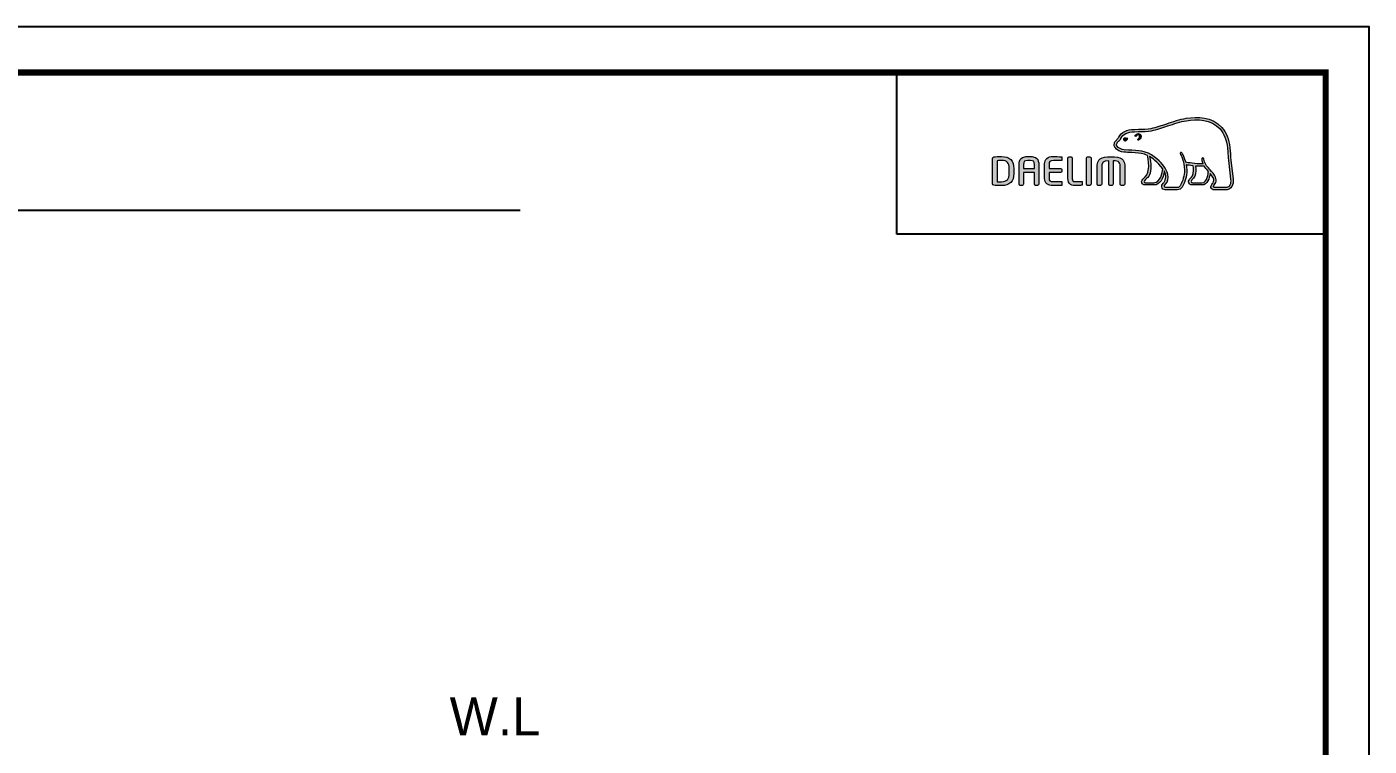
# Model space of a CAD drawing. Extents: x 8047 to 11207, y 0 to 2315.
# Drawn here: x 9627 to 11207, y 1468 to 2315 of the extents above; entities that cross this region are included whole.
import ezdxf

# ---------------------------------------------------------------- set-up
doc = ezdxf.new("R2010")
doc.units = 0
doc.header["$LTSCALE"] = 10
doc.header["$MEASUREMENT"] = 0
doc.layers.get('0').update_dxf_attribs({"linetype": 'CONTINUOUS'})
doc.layers.add('레이어 1', color=7, linetype='CONTINUOUS', lineweight=0)
doc.layers.add('치수선', color=7, linetype='CONTINUOUS', lineweight=20)
doc.styles.add('Daelim Dimension', font='')
doc.styles.get('Daelim Dimension').set_extended_font_data('나눔고딕')

msp = doc.modelspace()

# ---------------------------------------------------------------- hatches: boundary and pattern name
at = {"layer": '레이어 1'}
h = msp.add_hatch(color=5, dxfattribs=at)
h.dxf.hatch_style = 1
edge = h.paths.add_edge_path(flags=16)
edge.add_spline(control_points=[(11042.3, 2127.6), (11040.9, 2126), (11039.2, 2126), (11039.1, 2126), (11039.1, 2126), (11025.2, 2126), (11025.2, 2126), (11024.7, 2126), (11024.3, 2126.2), (11024.1, 2126.4), (11023.9, 2126.6), (11023.8, 2126.9), (11023.8, 2127.3), (11023.8, 2128.1), (11024.3, 2128.8), (11024.9, 2129.6), (11025.5, 2130.3), (11026, 2131), (11026.3, 2131.8), (11027.1, 2133.9), (11027, 2136), (11026.1, 2138), (11024.5, 2141.4), (11022, 2144.2), (11019.7, 2146.8), (11019.7, 2146.8), (11018.9, 2147.7), (11018.9, 2147.7), (11015.8, 2151.1), (11012.7, 2154.6), (11012.4, 2159.4), (11012.4, 2160.3), (11011.9, 2160.9), (11011.3, 2160.9), (11011.3, 2160.9), (11010.4, 2160.5), (11010.4, 2160.5), (11010.2, 2160.2), (11010, 2159.8), (11010, 2159.3), (11010, 2159.3), (11010, 2159.2), (11010, 2159.2), (11010.2, 2157.4), (11010.6, 2155.8), (11011.3, 2154), (11011.3, 2154), (11011.4, 2153.8), (11011.4, 2153.8), (11011.4, 2153.8), (11011.2, 2153.8), (11011.2, 2153.8), (11002.3, 2153.5), (10993.6, 2155.1), (10991, 2155.8), (10989.4, 2162.1), (10986.8, 2166.3), (10986.7, 2166.5), (10986.5, 2166.8), (10986.2, 2167.1), (10985.9, 2167.2), (10985.9, 2167.2), (10985.2, 2167.1), (10985.1, 2167.1), (10985, 2167), (10984.9, 2166.8), (10984.6, 2166.4), (10984.6, 2166.4), (10984.5, 2166.1), (10984.5, 2166.1), (10984.5, 2166.1), (10984.8, 2165.3), (10984.8, 2165.3), (10985, 2164.9), (10989.5, 2156.9), (10989.5, 2146.3), (10989.5, 2139.8), (10987.8, 2133.6), (10984.4, 2128), (10983.6, 2126.6), (10982.6, 2126), (10981, 2126), (10981, 2126), (10967.3, 2126), (10967.3, 2126), (10966.9, 2126), (10965.9, 2126.3), (10965.9, 2127.3), (10965.9, 2127.9), (10966.4, 2128.8), (10967.3, 2129.7), (10973, 2136.1), (10969.7, 2146), (10964.2, 2152.5), (10958.9, 2158.8), (10950.3, 2166.7), (10939.3, 2168.7), (10935.4, 2169.3), (10928.9, 2169.7), (10923.7, 2170), (10923.7, 2170), (10918.5, 2170.3), (10918.5, 2170.3), (10915.8, 2170.6), (10911.3, 2172.2), (10910, 2174.8), (10909.4, 2175.8), (10909.5, 2176.9), (10910.2, 2178.2), (10910.6, 2178.9), (10911.2, 2179.6), (10912, 2180.3), (10912.9, 2181.2), (10913.8, 2182.1), (10914.5, 2183.3), (10914.5, 2183.3), (10914.7, 2183.7), (10914.7, 2183.7), (10917.3, 2188.7), (10922.7, 2191.4), (10930.8, 2191.6), (10930.8, 2191.6), (10935.4, 2191.7), (10935.4, 2191.7), (10940.4, 2191.7), (10946.1, 2191.7), (10950.8, 2192.7), (10957.3, 2194.1), (10963.9, 2196.4), (10969.7, 2198.4), (10969.7, 2198.4), (10969.9, 2198.4), (10969.9, 2198.4), (10977.1, 2200.9), (10984.5, 2203.4), (10992.1, 2204.6), (11004.2, 2206.7), (11020.9, 2206.6), (11031.4, 2194.8), (11036.3, 2189.4), (11039.2, 2181.8), (11040.3, 2172.5), (11040.3, 2172.5), (11040.2, 2172.5), (11040.2, 2172.6), (11040.3, 2172.4), (11040.4, 2171.3), (11040.8, 2165.4), (11040.9, 2162.5), (11041, 2159.6), (11041.8, 2154.1), (11041.8, 2154.1), (11043.9, 2135.7), (11043.9, 2135.7), (11043.9, 2135.7), (11044, 2133.5), (11044, 2133.5), (11044, 2130.9), (11043.4, 2128.9), (11042.3, 2127.6)], knot_values=[0, 0, 0, 0, 1, 1, 1, 2, 2, 2, 3, 3, 3, 4, 4, 4, 5, 5, 5, 6, 6, 6, 7, 7, 7, 8, 8, 8, 9, 9, 9, 10, 10, 10, 11, 11, 11, 12, 12, 12, 13, 13, 13, 14, 14, 14, 15, 15, 15, 16, 16, 16, 17, 17, 17, 18, 18, 18, 19, 19, 19, 20, 20, 20, 21, 21, 21, 22, 22, 22, 23, 23, 23, 24, 24, 24, 25, 25, 25, 26, 26, 26, 27, 27, 27, 28, 28, 28, 29, 29, 29, 30, 30, 30, 31, 31, 31, 32, 32, 32, 33, 33, 33, 34, 34, 34, 35, 35, 35, 36, 36, 36, 37, 37, 37, 38, 38, 38, 39, 39, 39, 40, 40, 40, 41, 41, 41, 42, 42, 42, 43, 43, 43, 44, 44, 44, 45, 45, 45, 46, 46, 46, 47, 47, 47, 48, 48, 48, 49, 49, 49, 50, 50, 50, 51, 51, 51, 52, 52, 52, 53, 53, 53, 53], degree=3, periodic=0)
edge = h.paths.add_edge_path(flags=16)
edge.add_spline(control_points=[(11010.2, 2131.5), (11010.2, 2131.5), (10998.9, 2131.5), (10998.9, 2131.5), (10998.1, 2131.5), (10997.4, 2132.2), (10997.4, 2133.1), (10997.4, 2133.6), (10997.9, 2134.4), (10998.4, 2134.9), (11000.7, 2137.1), (11003.1, 2140.2), (11003.1, 2145.9), (11003.1, 2145.9), (11002.9, 2148.5), (11002.9, 2148.5), (11002.9, 2148.5), (11002.5, 2151.1), (11002.5, 2151.1), (11002.5, 2151.1), (11002.5, 2151.2), (11002.5, 2151.2), (11002.5, 2151.2), (11002.7, 2151.2), (11002.7, 2151.2), (11004.8, 2151.1), (11008.9, 2150.8), (11012.8, 2151), (11013.8, 2149.4), (11015.4, 2147.4), (11017.7, 2144.7), (11017.6, 2143.4), (11016.5, 2131.5), (11010.2, 2131.5)], knot_values=[0, 0, 0, 0, 1, 1, 1, 2, 2, 2, 3, 3, 3, 4, 4, 4, 5, 5, 5, 6, 6, 6, 7, 7, 7, 8, 8, 8, 9, 9, 9, 10, 10, 10, 11, 11, 11, 11], degree=3, periodic=0)
edge = h.paths.add_edge_path(flags=16)
edge.add_spline(control_points=[(10953.5, 2131.5), (10953.5, 2131.5), (10943.6, 2131.5), (10943.6, 2131.5), (10942.8, 2131.5), (10942, 2132.1), (10942, 2133.1), (10942, 2133.6), (10942.5, 2134.3), (10943.3, 2135), (10945.8, 2137), (10949.6, 2140), (10950.1, 2148.3), (10950.1, 2148.3), (10950.1, 2150.6), (10950.1, 2150.6), (10950.1, 2154.2), (10949.3, 2158.5), (10948.5, 2162.3), (10948.5, 2162.3), (10948.4, 2162.7), (10948.4, 2162.7), (10948.4, 2162.7), (10948.7, 2162.4), (10948.7, 2162.4), (10950.2, 2161.5), (10958.3, 2156), (10964.1, 2147.9), (10963.6, 2144.1), (10961.4, 2131.5), (10953.5, 2131.5)], knot_values=[0, 0, 0, 0, 1, 1, 1, 2, 2, 2, 3, 3, 3, 4, 4, 4, 5, 5, 5, 6, 6, 6, 7, 7, 7, 8, 8, 8, 9, 9, 9, 10, 10, 10, 10], degree=3, periodic=0)
edge = h.paths.add_edge_path()
edge.add_spline(control_points=[(11046.7, 2136), (11046.7, 2136), (11044.6, 2154.5), (11044.6, 2154.5), (11043.8, 2160), (11043.7, 2162.9), (11043.6, 2165.5), (11043.6, 2165.5), (11043.1, 2172.8), (11043.1, 2172.8), (11042, 2182.7), (11038.8, 2190.8), (11033.5, 2196.7), (11022.2, 2209.4), (11004.5, 2209.5), (10991.6, 2207.4), (10983.7, 2206.1), (10976.2, 2203.5), (10968.9, 2201), (10968.9, 2201), (10968.7, 2201), (10968.7, 2201), (10963, 2199), (10956.5, 2196.8), (10950.2, 2195.5), (10945.8, 2194.5), (10940.3, 2194.5), (10935.5, 2194.5), (10935.5, 2194.5), (10930.7, 2194.4), (10930.7, 2194.4), (10921.6, 2194.2), (10915.3, 2191), (10912.2, 2185), (10912.2, 2185), (10912, 2184.7), (10912, 2184.7), (10911.5, 2183.8), (10910.7, 2183), (10910, 2182.3), (10909.3, 2181.5), (10908.4, 2180.7), (10907.8, 2179.6), (10907.1, 2178.5), (10906.8, 2177.3), (10906.8, 2176.2), (10906.8, 2175.3), (10907, 2174.3), (10907.5, 2173.5), (10909.4, 2169.8), (10915, 2167.8), (10918.3, 2167.6), (10918.3, 2167.6), (10923.2, 2167.3), (10923.3, 2167.2), (10928.2, 2167), (10934.9, 2166.6), (10938.8, 2165.9), (10941.1, 2165.5), (10943.7, 2164.7), (10946, 2163.5), (10946.2, 2162.9), (10947.5, 2157.4), (10947.5, 2150.6), (10947.5, 2150.6), (10947.4, 2148.5), (10947.4, 2148.5), (10947, 2141.3), (10943.9, 2138.8), (10941.6, 2137), (10941.4, 2136.8), (10939.4, 2135.1), (10939.2, 2133.1), (10939.1, 2131.9), (10939.5, 2130.9), (10940.2, 2130.1), (10940.9, 2129.3), (10942.1, 2128.9), (10943.6, 2128.9), (10943.6, 2128.9), (10953.5, 2128.9), (10953.5, 2128.9), (10960.9, 2128.9), (10964.6, 2136.9), (10965.7, 2144.4), (10965.7, 2144.4), (10965.7, 2145.4), (10965.7, 2145.4), (10965.7, 2145.4), (10966, 2144.9), (10966, 2144.9), (10967, 2142.8), (10967.6, 2140.3), (10967.6, 2138.3), (10967.6, 2135.7), (10966.7, 2133.3), (10965.2, 2131.6), (10964.8, 2131.2), (10962.8, 2129.1), (10962.8, 2127.1), (10962.8, 2127.1), (10962.8, 2126.7), (10962.8, 2126.7), (10963.1, 2124.3), (10965, 2123.2), (10966.9, 2123.2), (10966.9, 2123.2), (10981, 2123.2), (10981, 2123.2), (10983.5, 2123.2), (10985.5, 2124.4), (10986.9, 2126.5), (10990.4, 2132.5), (10992.3, 2139), (10992.3, 2145.8), (10992.3, 2147.9), (10992.1, 2150.1), (10991.7, 2152.5), (10991.7, 2152.5), (10991.6, 2152.7), (10991.6, 2152.7), (10991.6, 2152.7), (10991.8, 2152.6), (10991.8, 2152.6), (10993.5, 2152.3), (10996.2, 2151.8), (10999.6, 2151.5), (10999.6, 2151.5), (10999.7, 2151.5), (10999.7, 2151.5), (10999.7, 2151.5), (11000.2, 2148.9), (11000.2, 2148.9), (11000.2, 2148.9), (11000.3, 2148.3), (11000.3, 2148.3), (11000.3, 2148.3), (11000.4, 2146), (11000.4, 2146), (11000.4, 2140.5), (10997.9, 2138.1), (10996.6, 2136.8), (10996.6, 2136.8), (10994.7, 2134.9), (10994.5, 2133.2), (10994.5, 2133.2), (10994.4, 2132.7), (10994.4, 2132.7), (10994.4, 2132.2), (10994.6, 2131.1), (10995.5, 2130.2), (10996.3, 2129.3), (10997.6, 2128.9), (10999.2, 2128.9), (10999.2, 2128.9), (11010.2, 2128.9), (11010.2, 2128.9), (11016.9, 2128.9), (11018.9, 2137.4), (11019.7, 2142.1), (11019.7, 2142.1), (11019.8, 2142.6), (11019.8, 2142.6), (11019.8, 2142.6), (11020, 2142.3), (11020, 2142.3), (11021.6, 2140.3), (11022.9, 2138.1), (11023.6, 2136.8), (11023.9, 2136), (11024.1, 2135.3), (11024.1, 2134.5), (11024.1, 2134.5), (11023.8, 2132.9), (11023.8, 2132.9), (11023.6, 2132), (11023, 2131.2), (11022.4, 2130.5), (11021.6, 2129.4), (11020.7, 2128.2), (11020.7, 2126.8), (11020.7, 2126.8), (11020.8, 2126.1), (11020.8, 2126.1), (11021.2, 2124.2), (11022.7, 2123.2), (11025, 2123.2), (11025, 2123.2), (11039.1, 2123.2), (11039.1, 2123.2), (11039.4, 2123.2), (11042.1, 2123.3), (11044.3, 2125.6), (11046, 2127.5), (11046.9, 2130.1), (11046.9, 2133.5), (11046.9, 2133.5), (11046.7, 2136), (11046.7, 2136)], knot_values=[0, 0, 0, 0, 1, 1, 1, 2, 2, 2, 3, 3, 3, 4, 4, 4, 5, 5, 5, 6, 6, 6, 7, 7, 7, 8, 8, 8, 9, 9, 9, 10, 10, 10, 11, 11, 11, 12, 12, 12, 13, 13, 13, 14, 14, 14, 15, 15, 15, 16, 16, 16, 17, 17, 17, 18, 18, 18, 19, 19, 19, 20, 20, 20, 21, 21, 21, 22, 22, 22, 23, 23, 23, 24, 24, 24, 25, 25, 25, 26, 26, 26, 27, 27, 27, 28, 28, 28, 29, 29, 29, 30, 30, 30, 31, 31, 31, 32, 32, 32, 33, 33, 33, 34, 34, 34, 35, 35, 35, 36, 36, 36, 37, 37, 37, 38, 38, 38, 39, 39, 39, 40, 40, 40, 41, 41, 41, 42, 42, 42, 43, 43, 43, 44, 44, 44, 45, 45, 45, 46, 46, 46, 47, 47, 47, 48, 48, 48, 49, 49, 49, 50, 50, 50, 51, 51, 51, 52, 52, 52, 53, 53, 53, 54, 54, 54, 55, 55, 55, 56, 56, 56, 57, 57, 57, 58, 58, 58, 59, 59, 59, 60, 60, 60, 61, 61, 61, 62, 62, 62, 63, 63, 63, 64, 64, 64, 65, 65, 65, 66, 66, 66, 66], degree=3, periodic=0)
edge = h.paths.add_edge_path(flags=0)
edge.add_spline(control_points=[(10918.1, 2183.7), (10918.1, 2183.7), (10920.1, 2184.6), (10922.7, 2183.6), (10922.7, 2183.6), (10923, 2183.5), (10922.6, 2182.9), (10921.3, 2181.2), (10920.1, 2180.9), (10920.1, 2180.9), (10920.1, 2180.9), (10919.2, 2180.6), (10918.7, 2181.2), (10917.7, 2182.3), (10917.7, 2183), (10917.7, 2183), (10917.7, 2183), (10917.6, 2183.5), (10918.1, 2183.7)], knot_values=[0, 0, 0, 0, 1, 1, 1, 2, 2, 2, 3, 3, 3, 4, 4, 4, 5, 5, 5, 6, 6, 6, 6], degree=3, periodic=0)
edge = h.paths.add_edge_path(flags=0)
edge.add_spline(control_points=[(10931.6, 2187.4), (10931.3, 2187.1), (10931.3, 2186.5), (10931.6, 2186.2), (10931.9, 2186), (10932.5, 2186), (10932.8, 2186.4), (10932.9, 2186.5), (10934.6, 2188.5), (10936.1, 2187.5), (10936.6, 2187.1), (10936.8, 2186.6), (10936.8, 2185.9), (10936.6, 2184.8), (10935.7, 2183.5), (10935, 2183.1), (10934.6, 2182.8), (10934.3, 2182.3), (10934.5, 2181.9), (10934.7, 2181.5), (10935.2, 2181.4), (10935.6, 2181.6), (10936.8, 2182.2), (10938.4, 2184.1), (10938.6, 2185.9), (10938.7, 2187.2), (10938.2, 2188.2), (10937.1, 2188.9), (10935, 2190.5), (10932.5, 2188.4), (10931.6, 2187.4)], knot_values=[0, 0, 0, 0, 1, 1, 1, 2, 2, 2, 3, 3, 3, 4, 4, 4, 5, 5, 5, 6, 6, 6, 7, 7, 7, 8, 8, 8, 9, 9, 9, 10, 10, 10, 10], degree=3, periodic=0)
edge = h.paths.add_edge_path(flags=0)
edge.add_spline(control_points=[(10931.3, 2185.9), (10931.3, 2185.9), (10931.3, 2185.9), (10931.3, 2185.9), (10931.3, 2185.9), (10931.3, 2185.9), (10931.3, 2185.9)], knot_values=[0, 0, 0, 0, 1, 1, 1, 2, 2, 2, 2], degree=3, periodic=0)
h = msp.add_hatch(color=5, dxfattribs=at)
h.dxf.hatch_style = 2
edge = h.paths.add_edge_path()
edge.add_spline(control_points=[(10918.1, 2183.7), (10918.1, 2183.7), (10920.1, 2184.6), (10922.7, 2183.6), (10922.7, 2183.6), (10923, 2183.5), (10922.6, 2182.9), (10921.3, 2181.2), (10920.1, 2180.9), (10920.1, 2180.9), (10920.1, 2180.9), (10919.2, 2180.6), (10918.7, 2181.2), (10917.7, 2182.3), (10917.7, 2183), (10917.7, 2183), (10917.7, 2183), (10917.6, 2183.5), (10918.1, 2183.7)], knot_values=[0, 0, 0, 0, 1, 1, 1, 2, 2, 2, 3, 3, 3, 4, 4, 4, 5, 5, 5, 6, 6, 6, 6], degree=3, periodic=0)
h = msp.add_hatch(color=5, dxfattribs=at)
h.dxf.hatch_style = 2
edge = h.paths.add_edge_path()
edge.add_spline(control_points=[(10931.6, 2187.4), (10931.3, 2187.1), (10931.3, 2186.5), (10931.6, 2186.2), (10931.9, 2186), (10932.5, 2186), (10932.8, 2186.4), (10932.9, 2186.5), (10934.6, 2188.5), (10936.1, 2187.5), (10936.6, 2187.1), (10936.8, 2186.6), (10936.8, 2185.9), (10936.6, 2184.8), (10935.7, 2183.5), (10935, 2183.1), (10934.6, 2182.8), (10934.3, 2182.3), (10934.5, 2181.9), (10934.7, 2181.5), (10935.2, 2181.4), (10935.6, 2181.6), (10936.8, 2182.2), (10938.4, 2184.1), (10938.6, 2185.9), (10938.7, 2187.2), (10938.2, 2188.2), (10937.1, 2188.9), (10935, 2190.5), (10932.5, 2188.4), (10931.6, 2187.4)], knot_values=[0, 0, 0, 0, 1, 1, 1, 2, 2, 2, 3, 3, 3, 4, 4, 4, 5, 5, 5, 6, 6, 6, 7, 7, 7, 8, 8, 8, 9, 9, 9, 10, 10, 10, 10], degree=3, periodic=0)
h = msp.add_hatch(color=5, dxfattribs=at)
h.dxf.hatch_style = 2
edge = h.paths.add_edge_path()
edge.add_spline(control_points=[(10783.4, 2142.3), (10783.4, 2135.9), (10780.4, 2132.7), (10774.4, 2132.7), (10774.4, 2132.7), (10770.2, 2132.8), (10769.2, 2132.8), (10769.2, 2132.8), (10769.2, 2157.5), (10769.2, 2157.5), (10771.3, 2157.7), (10774.4, 2157.8), (10774.4, 2157.8), (10780.6, 2157.8), (10783.4, 2154.8), (10783.4, 2148.2), (10783.4, 2148.2), (10783.4, 2142.3), (10783.4, 2142.3)], knot_values=[0, 0, 0, 0, 1, 1, 1, 2, 2, 2, 3, 3, 3, 4, 4, 4, 5, 5, 5, 6, 6, 6, 6], degree=3, periodic=0)
edge = h.paths.add_edge_path()
edge.add_spline(control_points=[(10774.4, 2162.4), (10771, 2162.4), (10766.7, 2162.2), (10765.2, 2162), (10764.3, 2161.8), (10763.8, 2161.2), (10763.8, 2160.3), (10763.8, 2160.3), (10763.8, 2130.2), (10763.8, 2130.2), (10763.8, 2129.3), (10764.4, 2128.7), (10765.3, 2128.5), (10766.6, 2128.3), (10771, 2128.1), (10774.4, 2128.1), (10783.8, 2128.1), (10788.7, 2133), (10788.7, 2142.3), (10788.7, 2142.3), (10788.7, 2148.2), (10788.7, 2148.2), (10788.7, 2157.5), (10783.8, 2162.4), (10774.4, 2162.4)], knot_values=[0, 0, 0, 0, 1, 1, 1, 2, 2, 2, 3, 3, 3, 4, 4, 4, 5, 5, 5, 6, 6, 6, 7, 7, 7, 8, 8, 8, 8], degree=3, periodic=0)
h = msp.add_hatch(color=5, dxfattribs=at)
h.dxf.hatch_style = 2
edge = h.paths.add_edge_path()
edge.add_spline(control_points=[(10812.9, 2148.2), (10812.9, 2148.2), (10800.2, 2148.2), (10800.2, 2148.2), (10800.2, 2148.7), (10800.2, 2152.7), (10800.2, 2152.7), (10800.2, 2157), (10801.5, 2157.7), (10805.3, 2157.7), (10805.3, 2157.7), (10807.9, 2157.7), (10807.9, 2157.7), (10811.6, 2157.7), (10812.9, 2157), (10812.9, 2152.7), (10812.9, 2152.7), (10812.9, 2148.7), (10812.9, 2148.2)], knot_values=[0, 0, 0, 0, 1, 1, 1, 2, 2, 2, 3, 3, 3, 4, 4, 4, 5, 5, 5, 6, 6, 6, 6], degree=3, periodic=0)
edge = h.paths.add_edge_path()
edge.add_spline(control_points=[(10807.9, 2162.4), (10807.9, 2162.4), (10805.3, 2162.4), (10805.3, 2162.4), (10798.1, 2162.4), (10794.9, 2159.4), (10794.9, 2152.7), (10794.9, 2152.7), (10794.9, 2129.9), (10794.9, 2129.9), (10794.9, 2129.1), (10795.6, 2128.4), (10796.3, 2128.4), (10796.3, 2128.4), (10798.8, 2128.4), (10798.8, 2128.4), (10799.7, 2128.4), (10800.2, 2129.2), (10800.2, 2129.9), (10800.2, 2129.9), (10800.2, 2143), (10800.2, 2143.5), (10800.2, 2143.5), (10812.9, 2143.5), (10812.9, 2143.5), (10812.9, 2143), (10812.9, 2129.9), (10812.9, 2129.9), (10812.9, 2129.1), (10813.5, 2128.4), (10814.3, 2128.4), (10814.3, 2128.4), (10816.8, 2128.4), (10816.8, 2128.4), (10817.7, 2128.4), (10818.2, 2129.2), (10818.2, 2129.9), (10818.2, 2129.9), (10818.2, 2152.7), (10818.2, 2152.7), (10818.2, 2159.4), (10815, 2162.4), (10807.9, 2162.4)], knot_values=[0, 0, 0, 0, 1, 1, 1, 2, 2, 2, 3, 3, 3, 4, 4, 4, 5, 5, 5, 6, 6, 6, 7, 7, 7, 8, 8, 8, 9, 9, 9, 10, 10, 10, 11, 11, 11, 12, 12, 12, 13, 13, 13, 14, 14, 14, 14], degree=3, periodic=0)
h = msp.add_hatch(color=5, dxfattribs=at)
h.dxf.hatch_style = 2
edge = h.paths.add_edge_path()
edge.add_spline(control_points=[(10825, 2153.7), (10825, 2153.7), (10825, 2136.8), (10825, 2136.8), (10825, 2131), (10828.4, 2128.1), (10835.3, 2128.1), (10838.4, 2128.1), (10842.5, 2128.2), (10844.2, 2128.3), (10844.2, 2128.3), (10845, 2128.4), (10845, 2128.4), (10845, 2128.4), (10845.2, 2128.4), (10845.2, 2128.4), (10845.2, 2128.4), (10845.2, 2132.9), (10845.2, 2132.9), (10845.2, 2132.9), (10835.4, 2132.9), (10835.4, 2132.9), (10830.4, 2132.9), (10830.4, 2134.3), (10830.4, 2136.8), (10830.4, 2136.8), (10830.4, 2143.1), (10830.4, 2143.6), (10830.9, 2143.6), (10843.7, 2143.6), (10843.7, 2143.6), (10844.5, 2143.6), (10845.2, 2144.2), (10845.2, 2145), (10845.2, 2145), (10845.2, 2146.7), (10845.2, 2146.7), (10845.2, 2147.5), (10844.5, 2148.2), (10843.7, 2148.2), (10843.7, 2148.2), (10830.9, 2148.2), (10830.4, 2148.2), (10830.4, 2148.7), (10830.4, 2153.7), (10830.4, 2153.7), (10830.4, 2156.2), (10830.4, 2157.6), (10835.4, 2157.6), (10835.4, 2157.6), (10845.2, 2157.6), (10845.2, 2157.6), (10845.2, 2157.6), (10845.2, 2162), (10845.2, 2162), (10845.2, 2162), (10844.2, 2162.1), (10844.2, 2162.1), (10842.2, 2162.3), (10837.8, 2162.4), (10835.3, 2162.4), (10828.4, 2162.4), (10825, 2159.5), (10825, 2153.7)], knot_values=[0, 0, 0, 0, 1, 1, 1, 2, 2, 2, 3, 3, 3, 4, 4, 4, 5, 5, 5, 6, 6, 6, 7, 7, 7, 8, 8, 8, 9, 9, 9, 10, 10, 10, 11, 11, 11, 12, 12, 12, 13, 13, 13, 14, 14, 14, 15, 15, 15, 16, 16, 16, 17, 17, 17, 18, 18, 18, 19, 19, 19, 20, 20, 20, 21, 21, 21, 21], degree=3, periodic=0)
h = msp.add_hatch(color=5, dxfattribs=at)
h.dxf.hatch_style = 2
edge = h.paths.add_edge_path()
edge.add_spline(control_points=[(10853.8, 2162.1), (10853, 2162.1), (10852.3, 2161.4), (10852.3, 2160.6), (10852.3, 2160.6), (10852.3, 2136.8), (10852.3, 2136.8), (10852.3, 2129.1), (10857.6, 2128.1), (10862.2, 2128.1), (10865.6, 2128.1), (10866.4, 2128.2), (10867.4, 2128.4), (10867.4, 2128.4), (10868, 2128.5), (10868, 2128.5), (10868, 2128.5), (10868.8, 2128.6), (10868.8, 2128.6), (10868.8, 2128.6), (10869, 2128.6), (10869, 2128.6), (10869, 2128.6), (10869, 2132.9), (10869, 2132.9), (10869, 2132.9), (10862.2, 2132.9), (10862.2, 2132.9), (10857.6, 2132.9), (10857.6, 2134.6), (10857.6, 2136.3), (10857.6, 2136.3), (10857.6, 2160.6), (10857.6, 2160.6), (10857.6, 2161.4), (10856.9, 2162.1), (10856.1, 2162.1), (10856.1, 2162.1), (10853.8, 2162.1), (10853.8, 2162.1)], knot_values=[0, 0, 0, 0, 1, 1, 1, 2, 2, 2, 3, 3, 3, 4, 4, 4, 5, 5, 5, 6, 6, 6, 7, 7, 7, 8, 8, 8, 9, 9, 9, 10, 10, 10, 11, 11, 11, 12, 12, 12, 13, 13, 13, 13], degree=3, periodic=0)
h = msp.add_hatch(color=5, dxfattribs=at)
h.dxf.hatch_style = 2
edge = h.paths.add_edge_path()
edge.add_spline(control_points=[(10875.6, 2162.1), (10874.7, 2162.1), (10874.2, 2161.4), (10874.2, 2160.7), (10874.2, 2160.7), (10874.2, 2129.9), (10874.2, 2129.9), (10874.2, 2129.1), (10874.9, 2128.4), (10875.6, 2128.4), (10875.6, 2128.4), (10878.1, 2128.4), (10878.1, 2128.4), (10879, 2128.4), (10879.6, 2129.2), (10879.6, 2129.9), (10879.6, 2129.9), (10879.6, 2160.7), (10879.6, 2160.7), (10879.6, 2161.5), (10878.9, 2162.1), (10878.1, 2162.1), (10878.1, 2162.1), (10875.6, 2162.1), (10875.6, 2162.1)], knot_values=[0, 0, 0, 0, 1, 1, 1, 2, 2, 2, 3, 3, 3, 4, 4, 4, 5, 5, 5, 6, 6, 6, 7, 7, 7, 8, 8, 8, 8], degree=3, periodic=0)
h = msp.add_hatch(color=5, dxfattribs=at)
h.dxf.hatch_style = 2
edge = h.paths.add_edge_path()
edge.add_spline(control_points=[(10886.8, 2148.8), (10886.8, 2148.8), (10886.8, 2129.9), (10886.8, 2129.9), (10886.8, 2129.1), (10887.4, 2128.4), (10888.2, 2128.4), (10888.2, 2128.4), (10890.7, 2128.4), (10890.7, 2128.4), (10891.6, 2128.4), (10892.2, 2129.2), (10892.2, 2129.9), (10892.2, 2129.9), (10892.2, 2148.4), (10892.2, 2148.4), (10892.2, 2156.5), (10893.5, 2157.3), (10900.4, 2157.3), (10900.4, 2156.8), (10900.4, 2129.9), (10900.4, 2129.9), (10900.4, 2129), (10901, 2128.4), (10901.8, 2128.4), (10901.8, 2128.4), (10904.3, 2128.4), (10904.3, 2128.4), (10905.2, 2128.4), (10905.8, 2129.2), (10905.8, 2129.9), (10905.8, 2129.9), (10905.8, 2156.7), (10905.8, 2157.3), (10909, 2157.2), (10911.2, 2157), (10912.5, 2155.8), (10913.8, 2154.5), (10914, 2152.1), (10914, 2148.4), (10914, 2148.4), (10914, 2129.9), (10914, 2129.9), (10914, 2129.1), (10914.7, 2128.4), (10915.4, 2128.4), (10915.4, 2128.4), (10918, 2128.4), (10918, 2128.4), (10918.9, 2128.4), (10919.4, 2129.2), (10919.4, 2129.9), (10919.4, 2129.9), (10919.4, 2148.8), (10919.4, 2148.8), (10919.4, 2160.3), (10915.4, 2162.2), (10903.1, 2162.2), (10890.8, 2162.2), (10886.8, 2160.3), (10886.8, 2148.8)], knot_values=[0, 0, 0, 0, 1, 1, 1, 2, 2, 2, 3, 3, 3, 4, 4, 4, 5, 5, 5, 6, 6, 6, 7, 7, 7, 8, 8, 8, 9, 9, 9, 10, 10, 10, 11, 11, 11, 12, 12, 12, 13, 13, 13, 14, 14, 14, 15, 15, 15, 16, 16, 16, 17, 17, 17, 18, 18, 18, 19, 19, 19, 20, 20, 20, 20], degree=3, periodic=0)

# ---------------------------------------------------------------- linework, layer by layer
at = {"color": 5, "ltscale": 0.5}
msp.add_line((10650.9, 2071.1), (10650.9, 2261.3), dxfattribs=at)
at = {"color": 5}
msp.add_line((10953.1, 2128.9), (10953.1, 2128.9), dxfattribs=at)
at = {"ltscale": 0.5}
msp.add_line((8727.7, 2099.1), (10207.6, 2099.1), dxfattribs=at)
at = {"color": 5, "ltscale": 40}
msp.add_line((11155.8, 2071.1), (10650.9, 2071.1), dxfattribs=at)
at = {"ltscale": 0.5}
msp.add_lwpolyline([(8047.4, 0), (11206.9, 0), (11206.9, 2315), (8047.4, 2315)], close=True, dxfattribs=at)
at = {"color": 5, "linetype": 'ByBlock', "lineweight": 200, "const_width": 7.28}
msp.add_lwpolyline([(8098.2, 99.1), (11155.8, 99.1), (11155.8, 2261.3), (8098.2, 2261.3)], close=True, dxfattribs=at)
at = {"layer": '레이어 1', "color": 5}
for points, knots in [([(11046.7, 2136), (11046.7, 2136), (11044.6, 2154.5), (11044.6, 2154.5), (11043.8, 2160), (11043.7, 2162.9), (11043.6, 2165.5), (11043.6, 2165.5), (11043.1, 2172.8), (11043.1, 2172.8), (11042, 2182.7), (11038.8, 2190.8), (11033.5, 2196.7), (11022.2, 2209.4), (11004.5, 2209.5), (10991.6, 2207.4), (10983.7, 2206.1), (10976.2, 2203.5), (10968.9, 2201), (10968.9, 2201), (10968.7, 2201), (10968.7, 2201), (10963, 2199), (10956.5, 2196.8), (10950.2, 2195.5), (10945.8, 2194.5), (10940.3, 2194.5), (10935.5, 2194.5), (10935.5, 2194.5), (10930.7, 2194.4), (10930.7, 2194.4), (10921.6, 2194.2), (10915.3, 2191), (10912.2, 2185), (10912.2, 2185), (10912, 2184.7), (10912, 2184.7), (10911.5, 2183.8), (10910.7, 2183), (10910, 2182.3), (10909.3, 2181.5), (10908.4, 2180.7), (10907.8, 2179.6), (10907.1, 2178.5), (10906.8, 2177.3), (10906.8, 2176.2), (10906.8, 2175.3), (10907, 2174.3), (10907.5, 2173.5), (10909.4, 2169.8), (10915, 2167.8), (10918.3, 2167.6), (10918.3, 2167.6), (10923.2, 2167.3), (10923.3, 2167.2), (10928.2, 2167), (10934.9, 2166.6), (10938.8, 2165.9), (10941.1, 2165.5), (10943.7, 2164.7), (10946, 2163.5), (10946.2, 2162.9), (10947.5, 2157.4), (10947.5, 2150.6), (10947.5, 2150.6), (10947.4, 2148.5), (10947.4, 2148.5), (10947, 2141.3), (10943.9, 2138.8), (10941.6, 2137), (10941.4, 2136.8), (10939.4, 2135.1), (10939.2, 2133.1), (10939.1, 2131.9), (10939.5, 2130.9), (10940.2, 2130.1), (10940.9, 2129.3), (10942.1, 2128.9), (10943.6, 2128.9), (10943.6, 2128.9), (10953.5, 2128.9), (10953.5, 2128.9), (10960.9, 2128.9), (10964.6, 2136.9), (10965.7, 2144.4), (10965.7, 2144.4), (10965.7, 2145.4), (10965.7, 2145.4), (10965.7, 2145.4), (10966, 2144.9), (10966, 2144.9), (10967, 2142.8), (10967.6, 2140.3), (10967.6, 2138.3), (10967.6, 2135.7), (10966.7, 2133.3), (10965.2, 2131.6), (10964.8, 2131.2), (10962.8, 2129.1), (10962.8, 2127.1), (10962.8, 2127.1), (10962.8, 2126.7), (10962.8, 2126.7), (10963.1, 2124.3), (10965, 2123.2), (10966.9, 2123.2), (10966.9, 2123.2), (10981, 2123.2), (10981, 2123.2), (10983.5, 2123.2), (10985.5, 2124.4), (10986.9, 2126.5), (10990.4, 2132.5), (10992.3, 2139), (10992.3, 2145.8), (10992.3, 2147.9), (10992.1, 2150.1), (10991.7, 2152.5), (10991.7, 2152.5), (10991.6, 2152.7), (10991.6, 2152.7), (10991.6, 2152.7), (10991.8, 2152.6), (10991.8, 2152.6), (10993.5, 2152.3), (10996.2, 2151.8), (10999.6, 2151.5), (10999.6, 2151.5), (10999.7, 2151.5), (10999.7, 2151.5), (10999.7, 2151.5), (11000.2, 2148.9), (11000.2, 2148.9), (11000.2, 2148.9), (11000.3, 2148.3), (11000.3, 2148.3), (11000.3, 2148.3), (11000.4, 2146), (11000.4, 2146), (11000.4, 2140.5), (10997.9, 2138.1), (10996.6, 2136.8), (10996.6, 2136.8), (10994.7, 2134.9), (10994.5, 2133.2), (10994.5, 2133.2), (10994.4, 2132.7), (10994.4, 2132.7), (10994.4, 2132.2), (10994.6, 2131.1), (10995.5, 2130.2), (10996.3, 2129.3), (10997.6, 2128.9), (10999.2, 2128.9), (10999.2, 2128.9), (11010.2, 2128.9), (11010.2, 2128.9), (11016.9, 2128.9), (11018.9, 2137.4), (11019.7, 2142.1), (11019.7, 2142.1), (11019.8, 2142.6), (11019.8, 2142.6), (11019.8, 2142.6), (11020, 2142.3), (11020, 2142.3), (11021.6, 2140.3), (11022.9, 2138.1), (11023.6, 2136.8), (11023.9, 2136), (11024.1, 2135.3), (11024.1, 2134.5), (11024.1, 2134.5), (11023.8, 2132.9), (11023.8, 2132.9), (11023.6, 2132), (11023, 2131.2), (11022.4, 2130.5), (11021.6, 2129.4), (11020.7, 2128.2), (11020.7, 2126.8), (11020.7, 2126.8), (11020.8, 2126.1), (11020.8, 2126.1), (11021.2, 2124.2), (11022.7, 2123.2), (11025, 2123.2), (11025, 2123.2), (11039.1, 2123.2), (11039.1, 2123.2), (11039.4, 2123.2), (11042.1, 2123.3), (11044.3, 2125.6), (11046, 2127.5), (11046.9, 2130.1), (11046.9, 2133.5), (11046.9, 2133.5), (11046.7, 2136), (11046.7, 2136)], [0, 0, 0, 0, 1, 1, 1, 2, 2, 2, 3, 3, 3, 4, 4, 4, 5, 5, 5, 6, 6, 6, 7, 7, 7, 8, 8, 8, 9, 9, 9, 10, 10, 10, 11, 11, 11, 12, 12, 12, 13, 13, 13, 14, 14, 14, 15, 15, 15, 16, 16, 16, 17, 17, 17, 18, 18, 18, 19, 19, 19, 20, 20, 20, 21, 21, 21, 22, 22, 22, 23, 23, 23, 24, 24, 24, 25, 25, 25, 26, 26, 26, 27, 27, 27, 28, 28, 28, 29, 29, 29, 30, 30, 30, 31, 31, 31, 32, 32, 32, 33, 33, 33, 34, 34, 34, 35, 35, 35, 36, 36, 36, 37, 37, 37, 38, 38, 38, 39, 39, 39, 40, 40, 40, 41, 41, 41, 42, 42, 42, 43, 43, 43, 44, 44, 44, 45, 45, 45, 46, 46, 46, 47, 47, 47, 48, 48, 48, 49, 49, 49, 50, 50, 50, 51, 51, 51, 52, 52, 52, 53, 53, 53, 54, 54, 54, 55, 55, 55, 56, 56, 56, 57, 57, 57, 58, 58, 58, 59, 59, 59, 60, 60, 60, 61, 61, 61, 62, 62, 62, 63, 63, 63, 64, 64, 64, 65, 65, 65, 66, 66, 66, 66]), ([(10918.1, 2183.7), (10918.1, 2183.7), (10920.1, 2184.6), (10922.7, 2183.6), (10922.7, 2183.6), (10923, 2183.5), (10922.6, 2182.9), (10921.3, 2181.2), (10920.1, 2180.9), (10920.1, 2180.9), (10920.1, 2180.9), (10919.2, 2180.6), (10918.7, 2181.2), (10917.7, 2182.3), (10917.7, 2183), (10917.7, 2183), (10917.7, 2183), (10917.6, 2183.5), (10918.1, 2183.7)], [0, 0, 0, 0, 1, 1, 1, 2, 2, 2, 3, 3, 3, 4, 4, 4, 5, 5, 5, 6, 6, 6, 6]), ([(10931.6, 2187.4), (10931.3, 2187.1), (10931.3, 2186.5), (10931.6, 2186.2), (10931.9, 2186), (10932.5, 2186), (10932.8, 2186.4), (10932.9, 2186.5), (10934.6, 2188.5), (10936.1, 2187.5), (10936.6, 2187.1), (10936.8, 2186.6), (10936.8, 2185.9), (10936.6, 2184.8), (10935.7, 2183.5), (10935, 2183.1), (10934.6, 2182.8), (10934.3, 2182.3), (10934.5, 2181.9), (10934.7, 2181.5), (10935.2, 2181.4), (10935.6, 2181.6), (10936.8, 2182.2), (10938.4, 2184.1), (10938.6, 2185.9), (10938.7, 2187.2), (10938.2, 2188.2), (10937.1, 2188.9), (10935, 2190.5), (10932.5, 2188.4), (10931.6, 2187.4)], [0, 0, 0, 0, 1, 1, 1, 2, 2, 2, 3, 3, 3, 4, 4, 4, 5, 5, 5, 6, 6, 6, 7, 7, 7, 8, 8, 8, 9, 9, 9, 10, 10, 10, 10]), ([(10931.3, 2185.9), (10931.3, 2185.9), (10931.3, 2185.9), (10931.3, 2185.9), (10931.3, 2185.9), (10931.3, 2185.9), (10931.3, 2185.9)], [0, 0, 0, 0, 1, 1, 1, 2, 2, 2, 2]), ([(10984.8, 2165.3), (10985, 2164.9), (10989.5, 2156.9), (10989.5, 2146.3), (10989.5, 2139.8), (10987.8, 2133.6), (10984.4, 2128)], [24, 24, 24, 24, 25, 25, 25, 26, 26, 26, 26]), ([(10774.4, 2162.4), (10771, 2162.4), (10766.7, 2162.2), (10765.2, 2162), (10764.3, 2161.8), (10763.8, 2161.2), (10763.8, 2160.3), (10763.8, 2160.3), (10763.8, 2130.2), (10763.8, 2130.2), (10763.8, 2129.3), (10764.4, 2128.7), (10765.3, 2128.5), (10766.6, 2128.3), (10771, 2128.1), (10774.4, 2128.1), (10783.8, 2128.1), (10788.7, 2133), (10788.7, 2142.3), (10788.7, 2142.3), (10788.7, 2148.2), (10788.7, 2148.2), (10788.7, 2157.5), (10783.8, 2162.4), (10774.4, 2162.4)], [0, 0, 0, 0, 1, 1, 1, 2, 2, 2, 3, 3, 3, 4, 4, 4, 5, 5, 5, 6, 6, 6, 7, 7, 7, 8, 8, 8, 8]), ([(10783.4, 2142.3), (10783.4, 2135.9), (10780.4, 2132.7), (10774.4, 2132.7), (10774.4, 2132.7), (10770.2, 2132.8), (10769.2, 2132.8), (10769.2, 2132.8), (10769.2, 2157.5), (10769.2, 2157.5), (10771.3, 2157.7), (10774.4, 2157.8), (10774.4, 2157.8), (10780.6, 2157.8), (10783.4, 2154.8), (10783.4, 2148.2), (10783.4, 2148.2), (10783.4, 2142.3), (10783.4, 2142.3)], [0, 0, 0, 0, 1, 1, 1, 2, 2, 2, 3, 3, 3, 4, 4, 4, 5, 5, 5, 6, 6, 6, 6]), ([(10807.9, 2162.4), (10807.9, 2162.4), (10805.3, 2162.4), (10805.3, 2162.4), (10798.1, 2162.4), (10794.9, 2159.4), (10794.9, 2152.7), (10794.9, 2152.7), (10794.9, 2129.9), (10794.9, 2129.9), (10794.9, 2129.1), (10795.6, 2128.4), (10796.3, 2128.4), (10796.3, 2128.4), (10798.8, 2128.4), (10798.8, 2128.4), (10799.7, 2128.4), (10800.2, 2129.2), (10800.2, 2129.9), (10800.2, 2129.9), (10800.2, 2143), (10800.2, 2143.5), (10800.2, 2143.5), (10812.9, 2143.5), (10812.9, 2143.5), (10812.9, 2143), (10812.9, 2129.9), (10812.9, 2129.9), (10812.9, 2129.1), (10813.5, 2128.4), (10814.3, 2128.4), (10814.3, 2128.4), (10816.8, 2128.4), (10816.8, 2128.4), (10817.7, 2128.4), (10818.2, 2129.2), (10818.2, 2129.9), (10818.2, 2129.9), (10818.2, 2152.7), (10818.2, 2152.7), (10818.2, 2159.4), (10815, 2162.4), (10807.9, 2162.4)], [0, 0, 0, 0, 1, 1, 1, 2, 2, 2, 3, 3, 3, 4, 4, 4, 5, 5, 5, 6, 6, 6, 7, 7, 7, 8, 8, 8, 9, 9, 9, 10, 10, 10, 11, 11, 11, 12, 12, 12, 13, 13, 13, 14, 14, 14, 14]), ([(10812.9, 2148.2), (10812.9, 2148.2), (10800.2, 2148.2), (10800.2, 2148.2), (10800.2, 2148.7), (10800.2, 2152.7), (10800.2, 2152.7), (10800.2, 2157), (10801.5, 2157.7), (10805.3, 2157.7), (10805.3, 2157.7), (10807.9, 2157.7), (10807.9, 2157.7), (10811.6, 2157.7), (10812.9, 2157), (10812.9, 2152.7), (10812.9, 2152.7), (10812.9, 2148.7), (10812.9, 2148.2)], [0, 0, 0, 0, 1, 1, 1, 2, 2, 2, 3, 3, 3, 4, 4, 4, 5, 5, 5, 6, 6, 6, 6]), ([(10825, 2153.7), (10825, 2153.7), (10825, 2136.8), (10825, 2136.8), (10825, 2131), (10828.4, 2128.1), (10835.3, 2128.1), (10838.4, 2128.1), (10842.5, 2128.2), (10844.2, 2128.3), (10844.2, 2128.3), (10845, 2128.4), (10845, 2128.4), (10845, 2128.4), (10845.2, 2128.4), (10845.2, 2128.4), (10845.2, 2128.4), (10845.2, 2132.9), (10845.2, 2132.9), (10845.2, 2132.9), (10835.4, 2132.9), (10835.4, 2132.9), (10830.4, 2132.9), (10830.4, 2134.3), (10830.4, 2136.8), (10830.4, 2136.8), (10830.4, 2143.1), (10830.4, 2143.6), (10830.9, 2143.6), (10843.7, 2143.6), (10843.7, 2143.6), (10844.5, 2143.6), (10845.2, 2144.2), (10845.2, 2145), (10845.2, 2145), (10845.2, 2146.7), (10845.2, 2146.7), (10845.2, 2147.5), (10844.5, 2148.2), (10843.7, 2148.2), (10843.7, 2148.2), (10830.9, 2148.2), (10830.4, 2148.2), (10830.4, 2148.7), (10830.4, 2153.7), (10830.4, 2153.7), (10830.4, 2156.2), (10830.4, 2157.6), (10835.4, 2157.6), (10835.4, 2157.6), (10845.2, 2157.6), (10845.2, 2157.6), (10845.2, 2157.6), (10845.2, 2162), (10845.2, 2162), (10845.2, 2162), (10844.2, 2162.1), (10844.2, 2162.1), (10842.2, 2162.3), (10837.8, 2162.4), (10835.3, 2162.4), (10828.4, 2162.4), (10825, 2159.5), (10825, 2153.7)], [0, 0, 0, 0, 1, 1, 1, 2, 2, 2, 3, 3, 3, 4, 4, 4, 5, 5, 5, 6, 6, 6, 7, 7, 7, 8, 8, 8, 9, 9, 9, 10, 10, 10, 11, 11, 11, 12, 12, 12, 13, 13, 13, 14, 14, 14, 15, 15, 15, 16, 16, 16, 17, 17, 17, 18, 18, 18, 19, 19, 19, 20, 20, 20, 21, 21, 21, 21]), ([(10853.8, 2162.1), (10853, 2162.1), (10852.3, 2161.4), (10852.3, 2160.6), (10852.3, 2160.6), (10852.3, 2136.8), (10852.3, 2136.8), (10852.3, 2129.1), (10857.6, 2128.1), (10862.2, 2128.1), (10865.6, 2128.1), (10866.4, 2128.2), (10867.4, 2128.4), (10867.4, 2128.4), (10868, 2128.5), (10868, 2128.5), (10868, 2128.5), (10868.8, 2128.6), (10868.8, 2128.6), (10868.8, 2128.6), (10869, 2128.6), (10869, 2128.6), (10869, 2128.6), (10869, 2132.9), (10869, 2132.9), (10869, 2132.9), (10862.2, 2132.9), (10862.2, 2132.9), (10857.6, 2132.9), (10857.6, 2134.6), (10857.6, 2136.3), (10857.6, 2136.3), (10857.6, 2160.6), (10857.6, 2160.6), (10857.6, 2161.4), (10856.9, 2162.1), (10856.1, 2162.1), (10856.1, 2162.1), (10853.8, 2162.1), (10853.8, 2162.1)], [0, 0, 0, 0, 1, 1, 1, 2, 2, 2, 3, 3, 3, 4, 4, 4, 5, 5, 5, 6, 6, 6, 7, 7, 7, 8, 8, 8, 9, 9, 9, 10, 10, 10, 11, 11, 11, 12, 12, 12, 13, 13, 13, 13]), ([(10875.6, 2162.1), (10874.7, 2162.1), (10874.2, 2161.4), (10874.2, 2160.7), (10874.2, 2160.7), (10874.2, 2129.9), (10874.2, 2129.9), (10874.2, 2129.1), (10874.9, 2128.4), (10875.6, 2128.4), (10875.6, 2128.4), (10878.1, 2128.4), (10878.1, 2128.4), (10879, 2128.4), (10879.6, 2129.2), (10879.6, 2129.9), (10879.6, 2129.9), (10879.6, 2160.7), (10879.6, 2160.7), (10879.6, 2161.5), (10878.9, 2162.1), (10878.1, 2162.1), (10878.1, 2162.1), (10875.6, 2162.1), (10875.6, 2162.1)], [0, 0, 0, 0, 1, 1, 1, 2, 2, 2, 3, 3, 3, 4, 4, 4, 5, 5, 5, 6, 6, 6, 7, 7, 7, 8, 8, 8, 8]), ([(10886.8, 2148.8), (10886.8, 2148.8), (10886.8, 2129.9), (10886.8, 2129.9), (10886.8, 2129.1), (10887.4, 2128.4), (10888.2, 2128.4), (10888.2, 2128.4), (10890.7, 2128.4), (10890.7, 2128.4), (10891.6, 2128.4), (10892.2, 2129.2), (10892.2, 2129.9), (10892.2, 2129.9), (10892.2, 2148.4), (10892.2, 2148.4), (10892.2, 2156.5), (10893.5, 2157.3), (10900.4, 2157.3), (10900.4, 2156.8), (10900.4, 2129.9), (10900.4, 2129.9), (10900.4, 2129), (10901, 2128.4), (10901.8, 2128.4), (10901.8, 2128.4), (10904.3, 2128.4), (10904.3, 2128.4), (10905.2, 2128.4), (10905.8, 2129.2), (10905.8, 2129.9), (10905.8, 2129.9), (10905.8, 2156.7), (10905.8, 2157.3), (10909, 2157.2), (10911.2, 2157), (10912.5, 2155.8), (10913.8, 2154.5), (10914, 2152.1), (10914, 2148.4), (10914, 2148.4), (10914, 2129.9), (10914, 2129.9), (10914, 2129.1), (10914.7, 2128.4), (10915.4, 2128.4), (10915.4, 2128.4), (10918, 2128.4), (10918, 2128.4), (10918.9, 2128.4), (10919.4, 2129.2), (10919.4, 2129.9), (10919.4, 2129.9), (10919.4, 2148.8), (10919.4, 2148.8), (10919.4, 2160.3), (10915.4, 2162.2), (10903.1, 2162.2), (10890.8, 2162.2), (10886.8, 2160.3), (10886.8, 2148.8)], [0, 0, 0, 0, 1, 1, 1, 2, 2, 2, 3, 3, 3, 4, 4, 4, 5, 5, 5, 6, 6, 6, 7, 7, 7, 8, 8, 8, 9, 9, 9, 10, 10, 10, 11, 11, 11, 12, 12, 12, 13, 13, 13, 14, 14, 14, 15, 15, 15, 16, 16, 16, 17, 17, 17, 18, 18, 18, 19, 19, 19, 20, 20, 20, 20]), ([(10953.5, 2131.5), (10953.5, 2131.5), (10943.6, 2131.5), (10943.6, 2131.5), (10942.8, 2131.5), (10942, 2132.1), (10942, 2133.1), (10942, 2133.6), (10942.5, 2134.3), (10943.3, 2135), (10945.8, 2137), (10949.6, 2140), (10950.1, 2148.3), (10950.1, 2148.3), (10950.1, 2150.6), (10950.1, 2150.6), (10950.1, 2154.2), (10949.3, 2158.5), (10948.5, 2162.3), (10948.5, 2162.3), (10948.4, 2162.7), (10948.4, 2162.7), (10948.4, 2162.7), (10948.7, 2162.4), (10948.7, 2162.4), (10950.2, 2161.5), (10958.3, 2156), (10964.1, 2147.9), (10963.6, 2144.1), (10961.4, 2131.5), (10953.5, 2131.5)], [0, 0, 0, 0, 1, 1, 1, 2, 2, 2, 3, 3, 3, 4, 4, 4, 5, 5, 5, 6, 6, 6, 7, 7, 7, 8, 8, 8, 9, 9, 9, 10, 10, 10, 10]), ([(11010.2, 2131.5), (11010.2, 2131.5), (10998.9, 2131.5), (10998.9, 2131.5), (10998.1, 2131.5), (10997.4, 2132.2), (10997.4, 2133.1), (10997.4, 2133.6), (10997.9, 2134.4), (10998.4, 2134.9), (11000.7, 2137.1), (11003.1, 2140.2), (11003.1, 2145.9), (11003.1, 2145.9), (11002.9, 2148.5), (11002.9, 2148.5), (11002.9, 2148.5), (11002.5, 2151.1), (11002.5, 2151.1), (11002.5, 2151.1), (11002.5, 2151.2), (11002.5, 2151.2), (11002.5, 2151.2), (11002.7, 2151.2), (11002.7, 2151.2), (11004.8, 2151.1), (11008.9, 2150.8), (11012.8, 2151), (11013.8, 2149.4), (11015.4, 2147.4), (11017.7, 2144.7), (11017.6, 2143.4), (11016.5, 2131.5), (11010.2, 2131.5)], [0, 0, 0, 0, 1, 1, 1, 2, 2, 2, 3, 3, 3, 4, 4, 4, 5, 5, 5, 6, 6, 6, 7, 7, 7, 8, 8, 8, 9, 9, 9, 10, 10, 10, 11, 11, 11, 11]), ([(10967.3, 2126), (10966.9, 2126), (10965.9, 2126.3), (10965.9, 2127.3), (10965.9, 2127.9), (10966.4, 2128.8), (10967.3, 2129.7)], [28, 28, 28, 28, 29, 29, 29, 30, 30, 30, 30]), ([(11024.1, 2126.4), (11023.9, 2126.6), (11023.8, 2126.9), (11023.8, 2127.3), (11023.8, 2128.1), (11024.3, 2128.8), (11024.9, 2129.6)], [3, 3, 3, 3, 4, 4, 4, 5, 5, 5, 5])]:
    msp.add_open_spline(points, degree=3, knots=knots, dxfattribs=at)
for points in [[(10950.8, 2192.7), (10957.3, 2194.1), (10963.9, 2196.4), (10969.7, 2198.4)], [(10969.7, 2198.4), (10969.7, 2198.4), (10969.9, 2198.4), (10969.9, 2198.4)], [(10969.9, 2198.4), (10977.1, 2200.9), (10984.5, 2203.4), (10992.1, 2204.6)], [(10992.1, 2204.6), (11004.2, 2206.7), (11020.9, 2206.6), (11031.4, 2194.8)], [(10910.2, 2178.2), (10910.6, 2178.9), (10911.2, 2179.6), (10912, 2180.3)], [(10912, 2180.3), (10912.9, 2181.2), (10913.8, 2182.1), (10914.5, 2183.3)], [(10914.5, 2183.3), (10914.5, 2183.3), (10914.7, 2183.7), (10914.7, 2183.7)], [(10914.7, 2183.7), (10917.3, 2188.7), (10922.7, 2191.4), (10930.8, 2191.6)], [(10930.8, 2191.6), (10930.8, 2191.6), (10935.4, 2191.7), (10935.4, 2191.7)], [(10935.4, 2191.7), (10940.4, 2191.7), (10946.1, 2191.7), (10950.8, 2192.7)], [(11031.4, 2194.8), (11036.3, 2189.4), (11039.2, 2181.8), (11040.3, 2172.5)], [(10910, 2174.8), (10909.4, 2175.8), (10909.5, 2176.9), (10910.2, 2178.2)], [(10918.5, 2170.3), (10915.8, 2170.6), (10911.3, 2172.2), (10910, 2174.8)], [(10923.7, 2170), (10923.7, 2170), (10918.5, 2170.3), (10918.5, 2170.3)], [(10939.3, 2168.7), (10935.4, 2169.3), (10928.9, 2169.7), (10923.7, 2170)], [(10964.2, 2152.5), (10958.9, 2158.8), (10950.3, 2166.7), (10939.3, 2168.7)], [(10984.6, 2166.4), (10984.6, 2166.4), (10984.5, 2166.1), (10984.5, 2166.1)], [(10984.5, 2166.1), (10984.5, 2166.1), (10984.8, 2165.3), (10984.8, 2165.3)], [(10985.1, 2167.1), (10985, 2167), (10984.9, 2166.8), (10984.6, 2166.4)], [(10985.9, 2167.2), (10985.9, 2167.2), (10985.2, 2167.1), (10985.1, 2167.1)], [(10986.7, 2166.5), (10986.5, 2166.8), (10986.2, 2167.1), (10985.9, 2167.2)], [(10991, 2155.8), (10989.4, 2162.1), (10986.8, 2166.3), (10986.7, 2166.5)], [(11040.3, 2172.5), (11040.3, 2172.5), (11040.2, 2172.5), (11040.2, 2172.6)], [(11040.2, 2172.6), (11040.3, 2172.4), (11040.4, 2171.3), (11040.8, 2165.4)], [(11040.8, 2165.4), (11040.9, 2162.5), (11041, 2159.6), (11041.8, 2154.1)], [(10967.3, 2129.7), (10973, 2136.1), (10969.7, 2146), (10964.2, 2152.5)], [(11011.2, 2153.8), (11002.3, 2153.5), (10993.6, 2155.1), (10991, 2155.8)], [(11010.4, 2160.5), (11010.2, 2160.2), (11010, 2159.8), (11010, 2159.3)], [(11010, 2159.3), (11010, 2159.3), (11010, 2159.2), (11010, 2159.2)], [(11010, 2159.2), (11010.2, 2157.4), (11010.6, 2155.8), (11011.3, 2154)], [(11011.3, 2160.9), (11011.3, 2160.9), (11010.4, 2160.5), (11010.4, 2160.5)], [(11011.4, 2153.8), (11011.4, 2153.8), (11011.2, 2153.8), (11011.2, 2153.8)], [(11012.4, 2159.4), (11012.4, 2160.3), (11011.9, 2160.9), (11011.3, 2160.9)], [(11011.3, 2154), (11011.3, 2154), (11011.4, 2153.8), (11011.4, 2153.8)], [(11018.9, 2147.7), (11015.8, 2151.1), (11012.7, 2154.6), (11012.4, 2159.4)], [(11041.8, 2154.1), (11041.8, 2154.1), (11043.9, 2135.7), (11043.9, 2135.7)], [(11019.7, 2146.8), (11019.7, 2146.8), (11018.9, 2147.7), (11018.9, 2147.7)], [(11026.1, 2138), (11024.5, 2141.4), (11022, 2144.2), (11019.7, 2146.8)], [(11026.3, 2131.8), (11027.1, 2133.9), (11027, 2136), (11026.1, 2138)], [(11044, 2133.5), (11044, 2130.9), (11043.4, 2128.9), (11042.3, 2127.6)], [(11043.9, 2135.7), (11043.9, 2135.7), (11044, 2133.5), (11044, 2133.5)], [(10981, 2126), (10981, 2126), (10967.3, 2126), (10967.3, 2126)], [(10984.4, 2128), (10983.6, 2126.6), (10982.6, 2126), (10981, 2126)], [(11025.2, 2126), (11024.7, 2126), (11024.3, 2126.2), (11024.1, 2126.4)], [(11024.9, 2129.6), (11025.5, 2130.3), (11026, 2131), (11026.3, 2131.8)], [(11039.1, 2126), (11039.1, 2126), (11025.2, 2126), (11025.2, 2126)], [(11042.3, 2127.6), (11040.9, 2126), (11039.2, 2126), (11039.1, 2126)]]:
    msp.add_open_spline(points, degree=3, dxfattribs=at)

# ---------------------------------------------------------------- texts
at = {"layer": '치수선', "insert": (10231.7, 1526), "char_height": 45, "attachment_point": 3, "style": 'Daelim Dimension'}
msp.add_mtext_dynamic_manual_height_columns('W.L', width=17.411, gutter_width=12.5, heights=[0], dxfattribs=at)

doc.saveas('drawing.dxf')
